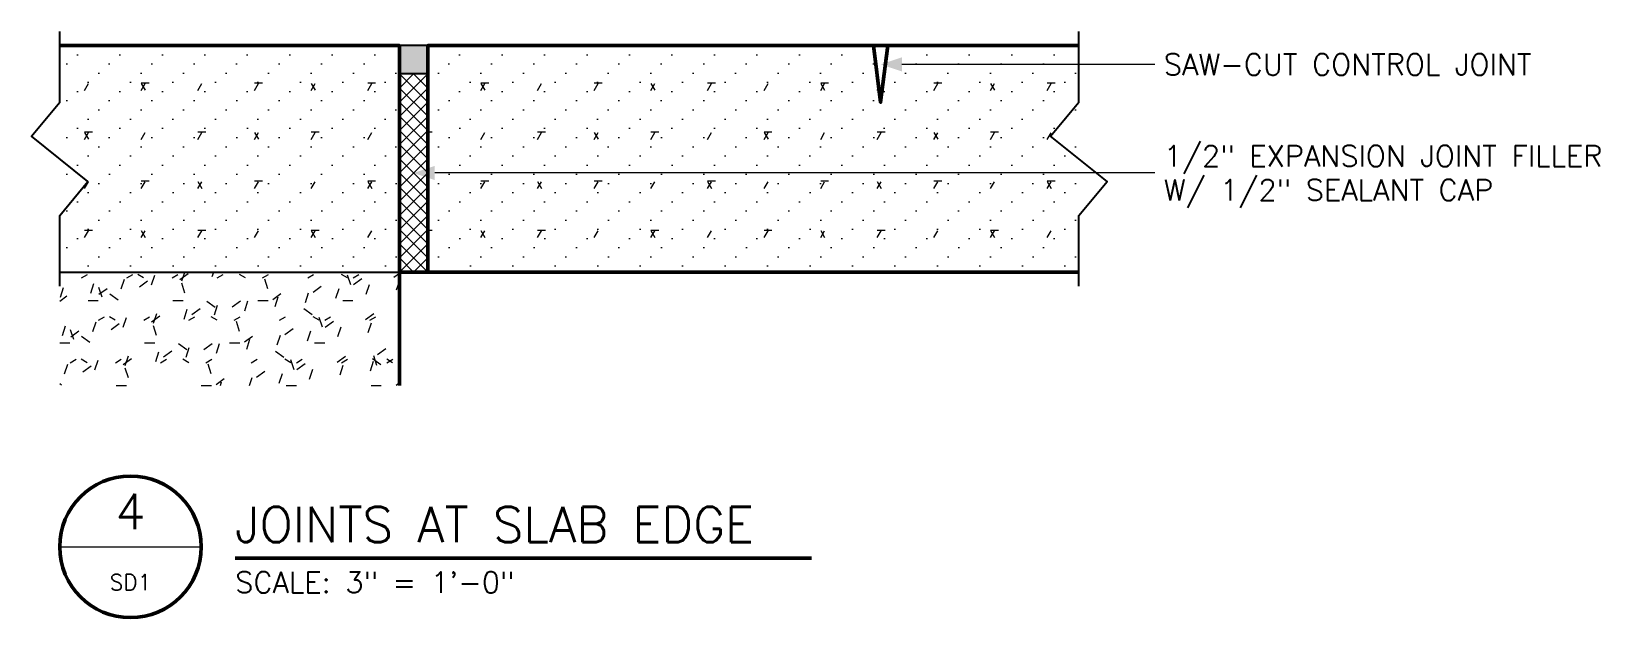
# Model space of a CAD drawing. Header units: inches. Extents: x 141.5 to 169.2, y -10.1 to 0.2.
import ezdxf
from ezdxf.enums import TextEntityAlignment as Align

# ---------------------------------------------------------------- set-up
doc = ezdxf.new("R2010")
doc.units = ezdxf.units.IN
doc.header["$MEASUREMENT"] = 0
for name, color, linetype, lineweight in [('S-ANNO-NOTE', 7, 'CONTINUOUS', 18), ('S-ANNO-TTLB', 7, 'CONTINUOUS', 50), ('S-DETL-BRKL', 7, 'CONTINUOUS', 25), ('S-DETL-BYND', 7, 'CONTINUOUS', 25), ('S-DETL-CUT', 7, 'CONTINUOUS', 50), ('S-DETL-PATT', 7, 'CONTINUOUS', 9)]:
    doc.layers.add(name, color=color, linetype=linetype, lineweight=lineweight)
doc.styles.add('KERF', font='romans.shx')
pattern_1 = [(0, (0, 0), (0.3748, 0.3244), [0, -0.75]), (0, (0.188, 0.16), (0.3748, 0.3244), [0, -0.75]), (60, (0.44, 0.08), (1, 0.866), [0.14, -1.86]), (180, (0.58, 0.2), (1, 0.866), [0.14, -1.86]), (300, (0.44, 0.2), (1, 0.866), [0.14, -1.86])]

msp = doc.modelspace()

# ---------------------------------------------------------------- hatches: boundary and pattern name
at = {"layer": 'S-ANNO-NOTE', "lineweight": 50}
for points in [[(156.5, -0.333333), (156.875, -0.458333), (156.875, -0.208333)], [(148.25, -2.25), (148.625, -2.375), (148.625, -2.125)]]:
    msp.add_hatch(color=256, dxfattribs=at).paths.add_polyline_path(points)
at = {"layer": 'S-DETL-BYND', "lineweight": 50}
msp.add_hatch(color=256, dxfattribs=at).paths.add_polyline_path([(148, -0.5), (148.5, -0.5), (148.5, 0), (148, 0)])
at = {"layer": 'S-DETL-PATT', "lineweight": 9}
h = msp.add_hatch(dxfattribs=at)
h.set_pattern_fill('KERF-CONC', color=256, style=0)
h.set_pattern_definition(pattern_1)
h.paths.add_polyline_path([(142, -4), (148, -4), (148, 0), (142, 0)])
h = msp.add_hatch(dxfattribs=at)
h.set_pattern_fill('KERF-CONC', color=256, style=0)
h.set_pattern_definition(pattern_1)
h.paths.add_polyline_path([(148.5, -4), (160, -4), (160, 0), (156.625, 0), (156.5, -1), (156.375, 0), (148.5, 0)])
h = msp.add_hatch(dxfattribs=at)
h.set_pattern_fill('KERF-FILLER', color=256, style=0)
h.set_pattern_definition([(45, (0, 0), (0, 0.25), []), (135, (0, 0), (0, 0.25), [])])
h.paths.add_polyline_path([(148, -4), (148.5, -4), (148.5, -0.5), (148, -0.5)])
h = msp.add_hatch(dxfattribs=at)
h.set_pattern_fill('KERF-GRAVEL', color=256, style=0)
h.set_pattern_definition([(0, (0, 0), (0.5, 0.75), [0.18, -1.32]), (72, (0.18, 0), (0.5, 0.75), [0.18, -1.32]), (144, (0.236, 0.172), (0.5, 0.75), [0.18, -1.32]), (216, (0.088, 0.276), (0.5, 0.75), [0.18, -1.32]), (288, (-0.056, 0.172), (0.5, 0.75), [0.18, -1.32]), (30, (0.76, 0.4), (0.5, 0.75), [0.12, -1.38]), (150, (0.76, 0.4), (0.5, 0.75), [0.12, -1.38])])
h.paths.add_polyline_path([(148, -6), (148, -4), (142, -4), (142, -6)])

# ---------------------------------------------------------------- linework, layer by layer
at = {"layer": 'S-ANNO-NOTE', "lineweight": 18}
for points in [[(161.34, -0.333333), (160.84, -0.333333), (156.875, -0.333333)], [(161.34, -2.25), (160.84, -2.25), (148.625, -2.25)], [(142, -8.85), (144.5, -8.85)]]:
    msp.add_lwpolyline(points, dxfattribs=at)
at = {"layer": 'S-ANNO-TTLB', "lineweight": 50}
msp.add_lwpolyline([(142, -8.85, 1), (144.5, -8.85, 1)], format="xyb", close=True, dxfattribs=at)
msp.add_lwpolyline([(145.1, -9.05), (155.278571, -9.05)], dxfattribs=at)
at = {"layer": 'S-DETL-BRKL', "lineweight": 25}
for points in [[(142, -4.25), (142, -3), (142.5, -2.4), (141.5, -1.6), (142, -1), (142, 0.25)], [(160, -4.25), (160, -3), (160.5, -2.4), (159.5, -1.6), (160, -1), (160, 0.25)]]:
    msp.add_lwpolyline(points, dxfattribs=at)
at = {"layer": 'S-DETL-BYND', "lineweight": 25}
for points in [[(148.5, 0), (148, 0)], [(148.5, -0.5), (148, -0.5)], [(142, -4), (148, -4)]]:
    msp.add_lwpolyline(points, dxfattribs=at)
at = {"layer": 'S-DETL-CUT', "lineweight": 50}
for points in [[(148, -6), (148, -4), (148, 0), (142, 0)], [(160, 0), (148.5, 0), (148.5, -0.5)], [(156.375, 0), (156.5, -1), (156.625, 0)], [(148, -4), (148.5, -4), (148.5, -0.5)], [(148.5, -4), (160, -4)]]:
    msp.add_lwpolyline(points, dxfattribs=at)

# ---------------------------------------------------------------- texts
at = {"layer": 'S-ANNO-NOTE', "lineweight": 18, "style": 'KERF'}
for s, p in [('SAW-CUT CONTROL JOINT', (161.5, -0.520833)), ('1/2" EXPANSION JOINT FILLER', (161.5, -2.1375)), ('W/ 1/2" SEALANT CAP', (161.5, -2.7375))]:
    msp.add_text(s, height=0.375, dxfattribs=at).set_placement(p)
at = {"layer": 'S-ANNO-TTLB', "lineweight": 50, "style": 'KERF'}
msp.add_text('4', height=0.625, dxfattribs=at).set_placement((143.25, -8.225), align=Align.MIDDLE_CENTER)
msp.add_text('JOINTS AT SLAB EDGE', height=0.625, dxfattribs=at).set_placement((145.1, -8.77))
at = {"layer": 'S-ANNO-TTLB', "lineweight": 18, "style": 'KERF'}
msp.add_text('SD1', height=0.28125, dxfattribs=at).set_placement((143.25, -9.475), align=Align.MIDDLE_CENTER)
msp.add_text('SCALE: 3" = 1\'-0"', height=0.375, dxfattribs=at).set_placement((145.1, -9.665))

doc.saveas('drawing.dxf')
